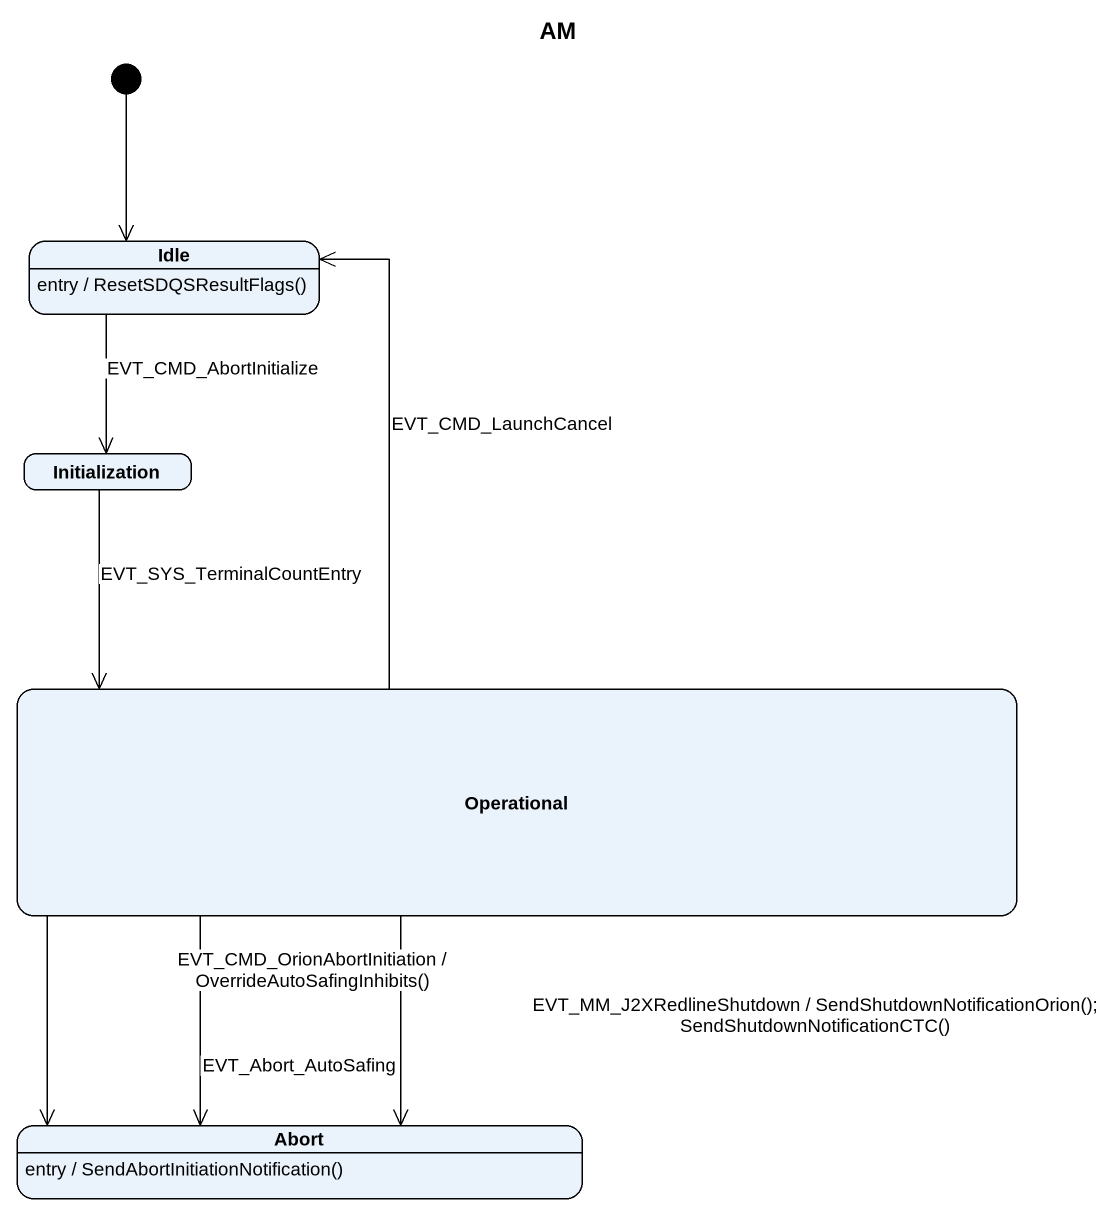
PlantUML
@startuml
title AM
hide empty description
state Idle
Idle : entry / ResetSDQSResultFlags()
state Initialization
state Operational
state Abort
Abort : entry / SendAbortInitiationNotification()
[*] --> Idle
Idle --> Initialization : EVT_CMD_AbortInitialize
Initialization --> Operational : EVT_SYS_TerminalCountEntry
Operational -up-> Idle : EVT_CMD_LaunchCancel
Operational --> Abort : EVT_CMD_OrionAbortInitiation / OverrideAutoSafingInhibits()
Operational --> Abort : EVT_Abort_AutoSafing
Operational --> Abort : EVT_MM_J2XRedlineShutdown / SendShutdownNotificationOrion(); SendShutdownNotificationCTC()
@enduml
